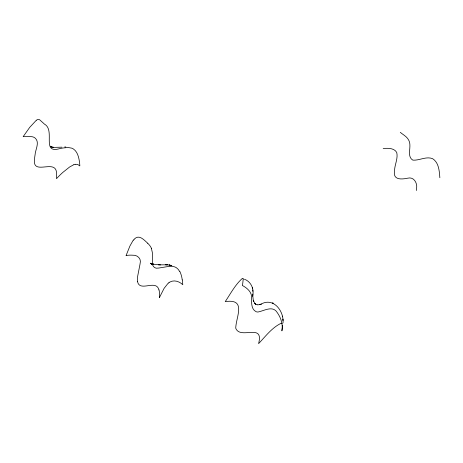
<?xml version="1.0" encoding="UTF-8"?>
<svg xmlns="http://www.w3.org/2000/svg" width="463" height="463" viewBox="0 0 463 463"><rect width="100%" height="100%" fill="white"/><g stroke="black" fill="none" stroke-linecap="round" stroke-linejoin="round"><path stroke-width="0.69" d="M283.009 322.925C284.126 311.09 273.413 296.887 260.86 304.232M252.775 294.092L252.711 296.175C254.245 289.253 251.368 281.77 244.418 279.218M126.115 255.472L129.889 246.084L132.817 240.893M159.457 297.489L164.099 288.345L167.855 283.582M133.309 240.233L133.257 240.297A4.572 1.291 -54.3 0 0 133.066 240.546M133.385 240.129L133.494 239.996A3.97 1.123 -54.3 0 1 133.894 239.533L134.16 239.249M36.241 120.334L29.725 127.354L23.15 136.666L28.77 136.348L32.572 136.811A6.812 5.388 13.3 0 1 34.858 137.835C40.165 142.077 35.356 149.416 35.061 154.908A76.522 60.549 13.3 0 0 34.493 159.446C32.294 176.49 57.036 157.466 56.532 174.082A47.11 37.277 13.3 0 1 56.619 175.616L56.492 178.683A40.038 16.159 -41.9 0 1 62.748 172.479L69.629 166.987L73.762 164.724M168.509 283.009L168.451 283.055A4.89 1.974 -41.9 0 0 168.191 283.281M134.305 239.099C139.131 233.994 144.074 240.048 147.766 243.266M168.613 282.928L168.764 282.812A4.52 1.823 -41.9 0 1 168.96 282.661A4.589 1.852 -41.9 0 1 169.273 282.442L169.649 282.199M36.357 120.253L36.502 120.148A8.282 2.338 -54.3 0 1 36.866 119.911L37.109 119.772M169.846 282.077C174.123 279.583 179.476 281.475 182.787 284.71L182.329 279.901M73.924 164.666L74.126 164.591A9.538 3.849 -41.9 0 1 74.612 164.44L75.099 164.319M37.503 119.587L39.54 119.686L43.1 122.863A52.035 41.172 13.3 0 1 44.431 124.107C55.757 130.277 40.866 154.329 59.935 148.565A54.368 43.018 13.3 0 1 62.974 148.01L68.003 147.483L71.759 148.16A8.259 6.534 13.3 0 1 73.461 149.022C77.425 151.708 78.623 156.766 79.381 161.211A62.372 49.35 13.3 0 1 79.827 165.904L77.552 164.365L75.237 164.29M261.323 304.081L260.681 304.284M260.958 304.197L259.627 304.579M259.454 304.619C260.594 304.48 256.867 304.995 257.688 304.862L255.617 304.162L255.848 304.336L254.789 303.439L255.408 304.012M383.179 148.496C387.757 148.114 394.123 147.882 396.722 152.437C398.244 158.734 394.482 164.915 394.528 171.246C392.85 180.246 401.849 179.418 407.654 178.191C413.783 176.519 417.377 182.816 416.648 188.146A40.084 31.698 13.9 0 1 416.532 190.513M61.955 147.176L54.038 147.379L51.04 146.777M64.675 146.991L65.804 146.962M158.473 264.853L167.537 264.813L171.895 265.635M160.58 264.905L154.532 264.385L150.712 263.308L152.026 264.35M52.423 147.182L53.65 147.379L53.239 147.315M152.79 264.043L153.652 264.223L151.968 263.8M171.073 265.409L170.488 265.258L171.489 265.519M50.889 146.707L51.931 147.084L50.733 146.644M272.504 302.877L273.153 303.167L272.875 303.039M400.287 132.349C403.261 134.878 407.18 136.689 408.852 140.428C412.082 146.458 406.248 156.28 412.851 160.146C419.478 160.649 426.076 156.083 432.604 158.676C438.889 162.623 439.323 171.044 439.85 177.734M151.754 264.072L151.181 263.54L151.864 264.118M151.181 263.54L151.563 263.864L150.62 263.175L151.661 263.962M254.997 303.63L253.244 300.418L253.545 301.291M179.806 271.677L178.197 269.344L176.536 267.846A6.719 5.319 13.3 0 0 175.529 267.261A7.275 5.759 13.3 0 0 172.878 266.445L168.185 266.503L159.145 267.984A22.78 18.022 13.3 0 1 157.97 268.1C154.874 268.905 152.177 266.184 152.425 263.146A55.352 43.794 13.3 0 1 152.379 262.185L152.425 254.528A44.679 35.35 13.3 0 0 152.292 252.289L151.413 248.457M253.452 301.037L253.695 301.633M158.942 289.919C156.1 278.755 139.444 292.749 137.494 281.29M253.33 300.672L252.729 295.504M282.534 316.796L282.384 316.131M252.601 288.327L252.474 287.702M243.243 278.992L242.67 284.12A65.596 18.532 -54.3 0 1 242.334 285.474C247.155 287.986 252.185 292.286 251.629 298.288C251.548 302.929 251.206 309.272 256.085 311.686A4.572 3.745 -13.9 0 0 257.995 312.01C264.292 310.841 272.771 305.065 277.349 312.722C281.024 317.913 283.09 324.499 281.898 330.86L282.667 325.431M282.905 319.123L282.962 319.916M282.951 319.817L283.009 320.604M252.781 289.994L252.833 291.302M243.052 278.558A9.15 2.581 -54.3 0 1 243.237 278.998M242.687 278.379A3.901 1.105 -54.3 0 0 242.253 278.489C235.094 284.89 230.557 293.727 225.232 301.621C246.767 298.432 236.055 316.611 235.731 328.169C240.204 340.079 264.315 322.381 258.574 343.639C265.449 336.462 271.758 327.902 280.81 323.423A4.294 1.73 -41.9 0 1 281.452 323.388M281.626 323.423A4.873 1.968 -41.9 0 1 281.759 323.469L282.036 323.643A8.67 3.501 -41.9 0 1 282.187 323.805M179.945 271.648A37.225 29.453 13.3 0 1 182.214 279.901M147.726 243.289A17.669 13.983 13.3 0 1 151.494 248.44M126.121 255.489A24.927 19.724 13.3 0 1 132.655 255.206C137.459 254.766 141.695 258.852 140.075 263.707A48.754 38.574 13.3 0 1 139.867 264.94L137.598 276.579A34.904 27.618 13.3 0 0 137.447 281.29M159.023 289.913A31.548 24.961 13.3 0 1 159.37 297.472M166.599 264.772L165.395 264.732L167.537 264.813L166.599 264.772M169.626 265.091L169.036 264.986L170.066 265.166L169.626 265.091"/></g></svg>
